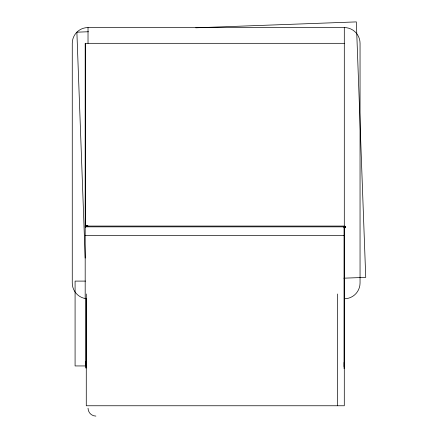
<?xml version="1.0" encoding="UTF-8"?>
<svg xmlns="http://www.w3.org/2000/svg" width="438" height="438" viewBox="0 0 438 438"><rect width="100%" height="100%" fill="white"/><g stroke="black" fill="none" stroke-linecap="round" stroke-linejoin="round"><path stroke-width="0.66" d="M85.519 361.722L85.519 365.938L75.084 365.938L75.084 281.097L85.519 281.097M344.087 366.655L344.087 362.412M88.492 31.75L76.88 32.177L85.186 258.059M195.77 27.808L356.34 21.9L365.735 277.374L343.874 278.179M85.738 298.612A15.757 15.757 0 0 1 72.265 283.019L72.265 43.318A15.757 15.757 0 0 1 88.022 27.561L344.301 27.561A15.757 15.757 0 0 1 360.047 43.318L360.047 283.019A15.757 15.757 0 0 1 344.29 298.776M344.301 43.318L85.186 43.318L85.186 298.552L86.554 298.552M85.186 226.074L344.301 226.074M85.186 226.84L345.44 226.846M344.087 227.278L345.44 227.278M344.087 227.421L345.44 227.421M344.087 227.552L345.44 227.552M345.44 227.689L344.087 227.689L345.44 227.711L345.44 226.397L344.087 226.397L344.087 368.604M85.186 235.578L344.301 235.578M344.301 27.561L344.29 405.758L86.275 405.758L86.275 293.991M337.621 293.991L337.621 405.758M88.022 27.561L88.022 43.318M87.846 226.134L87.846 225.679L85.519 225.679L85.519 226.134M86.866 225.679L86.866 226.134M86.494 225.679L86.494 226.134M86.494 298.617L86.494 367.893L85.519 367.893L85.519 298.218M85.437 43.318L85.437 225.992M85.437 226.074L85.437 227.437M95.895 416.1A7.879 7.879 0 0 1 88.022 408.221"/></g></svg>
